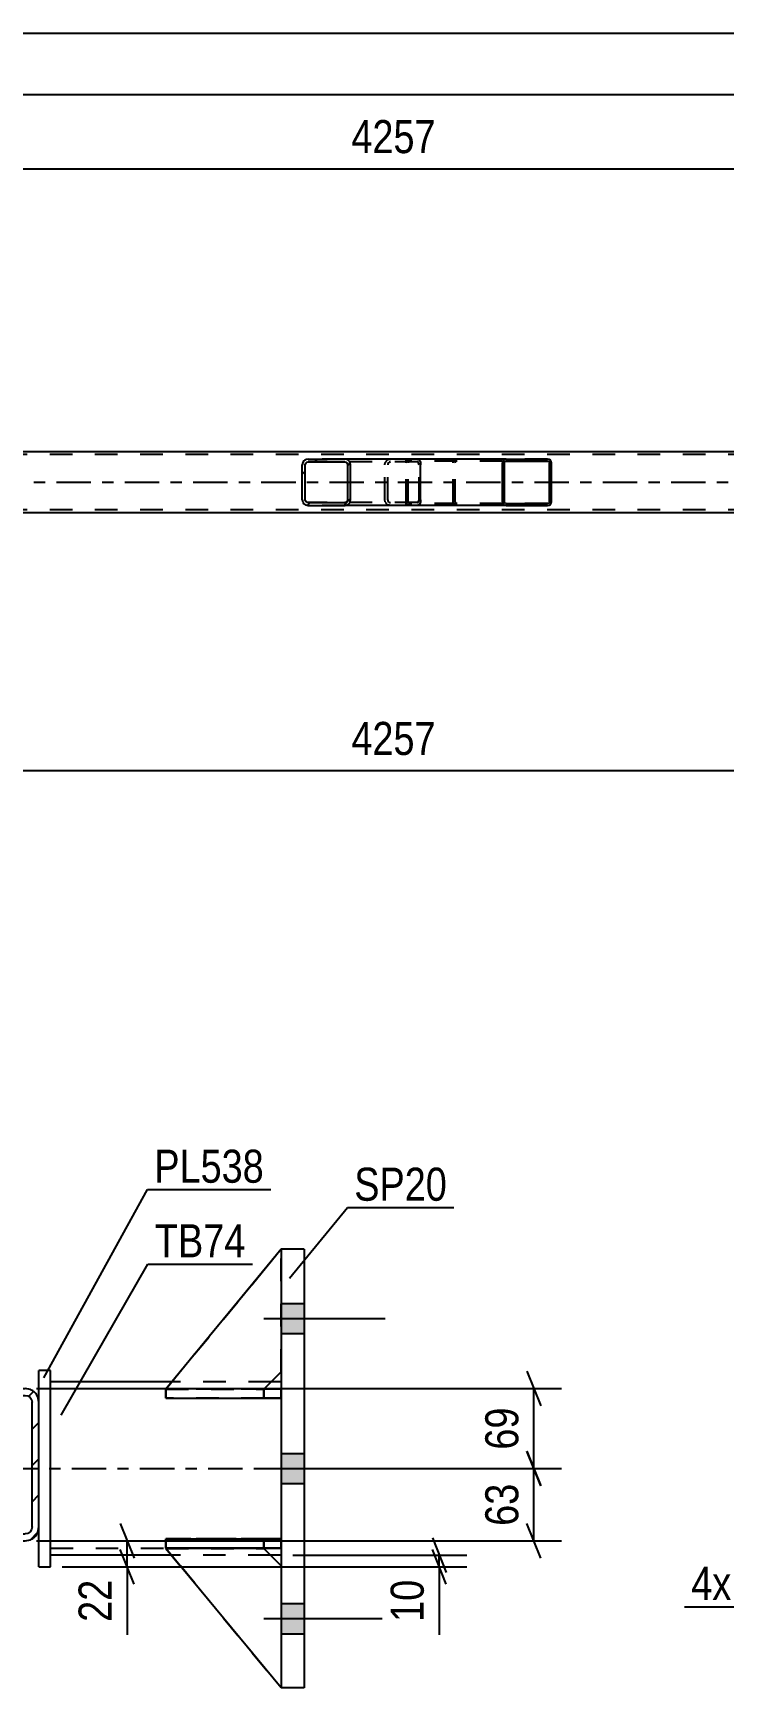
# Model space of a CAD drawing. Header units: millimetres. Extents: x 0 to 841, y 0 to 594.
# Drawn here: x 210.6 to 270.4, y 142.7 to 286 of the extents above; entities that cross this region are included whole.
import ezdxf

# ---------------------------------------------------------------- set-up
doc = ezdxf.new("R2010")
doc.units = ezdxf.units.MM
doc.linetypes.add('DXK_LINE_DOT2', pattern=[3.9198, 1.9599, -1.9599])
doc.linetypes.add('DXK_LINE_DOT3', pattern=[5.9187, 2.979, -0.9799, 0.9799, -0.9799])
doc.styles.add('Arial Narrow', font='ARIALN.TTF', dxfattribs={"height": 0.2})

# ---------------------------------------------------------------- blocks, each defined once
blk = doc.blocks.new('Part-814521973-2860 - 2731')
at = {"color": 7, "linetype": 'DXK_LINE_DOT2'}
for p, q in [((723.54, 249.51), (64.62, 249.51)), ((723.54, 244.71), (64.62, 244.71))]:
    blk.add_line(p, q, dxfattribs=at)
at = {"color": 2, "linetype": 'Continuous'}
for p, q in [((326.14, 249.75), (161.87, 249.75)), ((326.14, 244.47), (161.87, 244.47))]:
    blk.add_line(p, q, dxfattribs=at)
at = {"color": 7, "linetype": 'DXK_LINE_DOT3'}
blk.add_line((64.62, 247.11), (723.54, 247.11), dxfattribs=at)
blk = doc.blocks.new('Part-814521973-2922 - 2731')
at = {"linetype": 'Continuous'}
h = blk.add_hatch(dxfattribs=at)
h.set_pattern_fill('', scale=0.7, style=0, pattern_type=0)
h.set_pattern_definition([(45, (255.4696, 248.9116), (-1.57154, 1.57154), [])])
h.paths.add_polyline_path([(255.5, 248.79), (255.47, 248.91), (255.4, 249.02), (255.29, 249.08), (255.15, 249.11), (251.58, 249.11), (251.45, 249.08), (251.34, 249.02), (251.26, 248.91), (251.24, 248.79), (251.24, 245.43), (251.26, 245.31), (251.34, 245.2), (251.45, 245.13), (251.58, 245.11), (255.15, 245.11), (255.29, 245.13), (255.4, 245.2), (255.47, 245.31), (255.5, 245.43)])
h.paths.add_polyline_path([(255.31, 245.37), (255.28, 245.32), (255.22, 245.28), (255.15, 245.27), (251.58, 245.27), (251.51, 245.28), (251.46, 245.32), (251.42, 245.37), (251.41, 245.43), (251.41, 248.79), (251.42, 248.85), (251.46, 248.9), (251.51, 248.94), (251.58, 248.95), (255.15, 248.95), (255.22, 248.94), (255.28, 248.9), (255.31, 248.85), (255.33, 248.79), (255.33, 245.43)])
at = {"color": 7, "linetype": 'DXK_LINE_DOT2'}
for p, q in [((242.89, 248.79), (242.92, 248.91)), ((242.89, 245.43), (242.89, 248.79)), ((243.07, 248.85), (243.06, 248.79)), ((243.06, 245.43), (243.06, 248.79)), ((243.11, 248.9), (243.07, 248.85)), ((243.1, 249.08), (243.23, 249.11)), ((243.16, 248.94), (243.11, 248.9)), ((243.23, 248.95), (243.16, 248.94)), ((243.88, 249.11), (243.23, 249.11)), ((255.15, 248.95), (243.23, 248.95)), ((246.81, 249.11), (246.94, 249.08)), ((246.87, 248.94), (246.81, 248.95)), ((246.93, 248.9), (246.87, 248.94)), ((246.96, 248.85), (246.93, 248.9)), ((246.98, 248.79), (246.96, 248.85)), ((246.98, 245.43), (246.98, 248.79)), ((247.12, 248.91), (247.15, 248.79)), ((247.15, 245.43), (247.15, 248.79)), ((255.15, 249.11), (251.58, 249.11)), ((242.92, 245.31), (242.89, 245.43)), ((243.06, 245.43), (243.07, 245.37)), ((243.07, 245.37), (243.11, 245.32)), ((243.23, 245.11), (243.1, 245.13)), ((243.11, 245.32), (243.16, 245.28)), ((243.16, 245.28), (243.23, 245.27)), ((255.15, 245.27), (243.23, 245.27)), ((243.88, 245.11), (243.23, 245.11)), ((246.81, 245.27), (246.87, 245.28)), ((246.94, 245.13), (246.81, 245.11)), ((246.87, 245.28), (246.93, 245.32)), ((246.93, 245.32), (246.96, 245.37)), ((246.96, 245.37), (246.98, 245.43)), ((247.15, 245.43), (247.12, 245.31)), ((251.58, 245.11), (255.15, 245.11))]:
    blk.add_line(p, q, dxfattribs=at)
at = {"color": 2, "linetype": 'Continuous'}
for p, q in [((251.58, 249.11), (243.88, 249.11)), ((251.26, 248.91), (251.24, 248.79)), ((251.24, 245.43), (251.24, 248.79)), ((251.41, 248.79), (251.42, 248.85)), ((251.41, 245.43), (251.41, 248.79)), ((251.42, 248.85), (251.46, 248.9)), ((251.58, 249.11), (251.45, 249.08)), ((251.46, 248.9), (251.51, 248.94)), ((251.51, 248.94), (251.58, 248.95)), ((251.58, 249.11), (255.15, 249.11)), ((251.58, 248.95), (255.15, 248.95)), ((255.29, 249.08), (255.15, 249.11)), ((255.15, 248.95), (255.22, 248.94)), ((255.22, 248.94), (255.28, 248.9)), ((255.28, 248.9), (255.31, 248.85)), ((255.31, 248.85), (255.33, 248.79)), ((255.33, 245.43), (255.33, 248.79)), ((255.5, 248.79), (255.47, 248.91)), ((255.5, 245.43), (255.5, 248.79)), ((251.58, 245.11), (243.88, 245.11)), ((251.24, 245.43), (251.26, 245.31)), ((251.42, 245.37), (251.41, 245.43)), ((251.46, 245.32), (251.42, 245.37)), ((251.45, 245.13), (251.58, 245.11)), ((251.51, 245.28), (251.46, 245.32)), ((251.58, 245.27), (251.51, 245.28)), ((251.58, 245.27), (255.15, 245.27)), ((251.58, 245.11), (255.15, 245.11)), ((255.22, 245.28), (255.15, 245.27)), ((255.15, 245.11), (255.29, 245.13)), ((255.28, 245.32), (255.22, 245.28)), ((255.31, 245.37), (255.28, 245.32)), ((255.33, 245.43), (255.31, 245.37)), ((255.47, 245.31), (255.5, 245.43))]:
    blk.add_line(p, q, dxfattribs=at)
at = {"color": 7, "linetype": 'DXK_LINE_DOT2'}
for centre, start, end in [((243.22, 248.78), 110.7583, 155.68), ((246.82, 248.78), 24.32, 69.2417), ((243.22, 245.44), 204.32, 249.2417), ((246.82, 245.44), 290.7583, 335.68)]:
    blk.add_arc(centre, 0.331, start, end, dxfattribs=at)
at = {"color": 2, "linetype": 'Continuous'}
for centre, start, end in [((251.57, 248.78), 110.7583, 155.68), ((255.17, 248.78), 24.32, 69.2417), ((251.57, 245.44), 204.32, 249.2417), ((255.17, 245.44), 290.7583, 335.68)]:
    blk.add_arc(centre, 0.331, start, end, dxfattribs=at)
blk = doc.blocks.new('Part-814521973-2923 - 2731')
at = {"linetype": 'Continuous'}
h = blk.add_hatch(dxfattribs=at)
h.set_pattern_fill('', scale=0.7, style=0, pattern_type=0)
h.set_pattern_definition([(45, (238.0458, 248.8128), (-1.57154, 1.57154), [])])
h.paths.add_polyline_path([(238.08, 248.63), (238.05, 248.81), (237.94, 248.97), (237.77, 249.07), (237.58, 249.11), (234.4, 249.11), (234.2, 249.07), (234.04, 248.97), (233.93, 248.81), (233.89, 248.63), (233.89, 245.59), (233.93, 245.41), (234.04, 245.25), (234.2, 245.15), (234.4, 245.11), (237.58, 245.11), (237.77, 245.15), (237.94, 245.25), (238.05, 245.41), (238.08, 245.59)])
h.paths.add_polyline_path([(237.81, 245.5), (237.76, 245.42), (237.68, 245.37), (237.58, 245.35), (234.4, 245.35), (234.3, 245.37), (234.22, 245.42), (234.16, 245.5), (234.15, 245.59), (234.15, 248.63), (234.16, 248.72), (234.22, 248.8), (234.3, 248.85), (234.4, 248.87), (237.58, 248.87), (237.68, 248.85), (237.76, 248.8), (237.81, 248.72), (237.83, 248.63), (237.83, 245.59)])
at = {"color": 2, "linetype": 'Continuous'}
for p, q in [((233.93, 248.81), (233.89, 248.63)), ((233.89, 245.59), (233.89, 248.63)), ((234.15, 248.63), (234.16, 248.72)), ((234.15, 245.59), (234.15, 248.63)), ((234.16, 248.72), (234.22, 248.8)), ((234.4, 249.11), (234.2, 249.07)), ((234.22, 248.8), (234.3, 248.85)), ((234.3, 248.85), (234.4, 248.87)), ((234.4, 249.11), (237.58, 249.11)), ((234.4, 248.87), (237.58, 248.87)), ((243.88, 249.11), (237.58, 249.11)), ((237.77, 249.07), (237.58, 249.11)), ((237.58, 248.87), (237.68, 248.85)), ((237.68, 248.85), (237.76, 248.8)), ((237.76, 248.8), (237.81, 248.72)), ((237.81, 248.72), (237.83, 248.63)), ((237.83, 245.59), (237.83, 248.63)), ((238.08, 248.63), (238.05, 248.81)), ((238.08, 245.59), (238.08, 248.63)), ((243.88, 249.11), (243.99, 249.07)), ((243.99, 249.07), (244.07, 248.97)), ((244.07, 248.97), (244.13, 248.81)), ((244.13, 248.81), (244.15, 248.63)), ((244.15, 245.59), (244.15, 248.63)), ((233.89, 245.59), (233.93, 245.41)), ((234.16, 245.5), (234.15, 245.59)), ((234.22, 245.42), (234.16, 245.5)), ((234.2, 245.15), (234.4, 245.11)), ((234.3, 245.37), (234.22, 245.42)), ((234.4, 245.35), (234.3, 245.37)), ((234.4, 245.35), (237.58, 245.35)), ((234.4, 245.11), (237.58, 245.11)), ((237.68, 245.37), (237.58, 245.35)), ((237.58, 245.11), (237.77, 245.15)), ((243.88, 245.11), (237.58, 245.11)), ((237.76, 245.42), (237.68, 245.37)), ((237.81, 245.5), (237.76, 245.42)), ((237.83, 245.59), (237.81, 245.5)), ((238.05, 245.41), (238.08, 245.59)), ((243.99, 245.15), (243.88, 245.11)), ((244.07, 245.25), (243.99, 245.15)), ((244.13, 245.41), (244.07, 245.25)), ((244.15, 245.59), (244.13, 245.41))]:
    blk.add_line(p, q, dxfattribs=at)
at = {"color": 7, "linetype": 'DXK_LINE_DOT2'}
for p, q in [((237.58, 249.11), (234.4, 249.11)), ((243.88, 248.87), (234.4, 248.87)), ((241.04, 248.63), (241.08, 248.81)), ((241.04, 245.59), (241.04, 248.63)), ((241.31, 248.72), (241.3, 248.63)), ((241.3, 245.59), (241.3, 248.63)), ((241.37, 248.8), (241.31, 248.72)), ((241.35, 249.07), (241.55, 249.11)), ((241.45, 248.85), (241.37, 248.8)), ((241.55, 248.87), (241.45, 248.85)), ((242.89, 248.87), (242.89, 249.11)), ((243.93, 248.85), (243.88, 248.87)), ((243.98, 248.8), (243.93, 248.85)), ((244.01, 248.72), (243.98, 248.8)), ((244.02, 248.63), (244.01, 248.72)), ((244.02, 245.59), (244.02, 248.63)), ((243.88, 245.35), (234.4, 245.35)), ((237.58, 245.11), (234.4, 245.11)), ((241.08, 245.41), (241.04, 245.59)), ((241.3, 245.59), (241.31, 245.5)), ((241.31, 245.5), (241.37, 245.42)), ((241.55, 245.11), (241.35, 245.15)), ((241.37, 245.42), (241.39, 245.41)), ((241.39, 245.41), (241.45, 245.37)), ((241.45, 245.37), (241.55, 245.35)), ((242.89, 245.11), (242.89, 245.35)), ((243.88, 245.35), (243.93, 245.37)), ((243.93, 245.37), (243.98, 245.42)), ((243.98, 245.42), (244.01, 245.5)), ((244.01, 245.5), (244.02, 245.59))]:
    blk.add_line(p, q, dxfattribs=at)
at = {"color": 2, "linetype": 'Continuous'}
for centre, start, end in [((234.38, 248.61), 111.1941, 156.1506), ((237.6, 248.61), 23.8494, 68.8059), ((234.38, 245.6), 203.8494, 248.8059), ((237.6, 245.6), 291.1941, 336.1506)]:
    blk.add_arc(centre, 0.492, start, end, dxfattribs=at)
at = {"color": 7, "linetype": 'DXK_LINE_DOT2'}
for centre, start, end in [((241.53, 248.61), 111.1941, 156.1506), ((241.53, 245.6), 203.8494, 248.8059)]:
    blk.add_arc(centre, 0.492, start, end, dxfattribs=at)
blk = doc.blocks.new('Part-814521973-6757 - 6751')
at = {"color": 2, "linetype": 'Continuous'}
for p, q in [((222.58, 169.18), (212.07, 169.18)), ((232.07, 169.18), (231.18, 169.18)), ((222.56, 154.18), (212.07, 154.18)), ((232.07, 154.18), (231.17, 154.18))]:
    blk.add_line(p, q, dxfattribs=at)
at = {"color": 7, "linetype": 'DXK_LINE_DOT2'}
for p, q in [((212.07, 154.18), (212.07, 169.18)), ((231.18, 169.18), (222.58, 169.18)), ((232.07, 169.18), (232.07, 154.18)), ((232.07, 168.58), (212.07, 168.58)), ((212.07, 154.78), (232.07, 154.78)), ((231.17, 154.18), (222.56, 154.18))]:
    blk.add_line(p, q, dxfattribs=at)
at = {"color": 7, "linetype": 'DXK_LINE_DOT3'}
blk.add_line((202.07, 161.68), (242.07, 161.68), dxfattribs=at)
blk = doc.blocks.new('Part-814521973-6766 - 6751')
at = {"linetype": 'Continuous'}
h = blk.add_hatch(dxfattribs=at)
h.set_pattern_fill('', scale=0.7, style=0, pattern_type=0)
h.set_pattern_definition([(45, (210.3334, 155.5135), (-1.57154, 1.57154), [])])
h.paths.add_polyline_path([(209.87, 155.42), (210.33, 155.51), (210.72, 155.77), (210.98, 156.16), (211.07, 156.62), (211.07, 167.42), (210.98, 167.88), (210.72, 168.27), (210.33, 168.53), (209.87, 168.62), (199.07, 168.62), (198.61, 168.53), (198.23, 168.27), (197.97, 167.88), (197.87, 167.42), (197.87, 156.62), (197.97, 156.16), (198.23, 155.77), (198.61, 155.51), (199.07, 155.42)])
h.paths.add_polyline_path([(199.07, 156.02), (198.84, 156.07), (198.65, 156.2), (198.52, 156.39), (198.47, 156.62), (198.47, 167.42), (198.52, 167.65), (198.65, 167.85), (198.84, 167.98), (199.07, 168.02), (209.87, 168.02), (210.1, 167.98), (210.3, 167.85), (210.43, 167.65), (210.47, 167.42), (210.47, 156.62), (210.43, 156.39), (210.3, 156.2), (210.1, 156.07), (209.87, 156.02)])
at = {"color": 2, "linetype": 'Continuous'}
for p, q in [((197.97, 167.88), (197.87, 167.42)), ((198.52, 167.65), (198.65, 167.85)), ((199.07, 168.62), (198.61, 168.53)), ((198.65, 167.85), (198.84, 167.98)), ((198.84, 167.98), (199.07, 168.02)), ((199.07, 168.62), (209.87, 168.62)), ((199.07, 168.02), (209.87, 168.02)), ((210.33, 168.53), (209.87, 168.62)), ((209.87, 168.02), (210.1, 167.98)), ((210.1, 167.98), (210.3, 167.85)), ((210.3, 167.85), (210.43, 167.65)), ((211.07, 167.42), (210.98, 167.88)), ((197.87, 156.62), (197.87, 167.42)), ((198.47, 167.42), (198.52, 167.65)), ((198.47, 156.62), (198.47, 167.42)), ((210.43, 167.65), (210.47, 167.42)), ((210.47, 156.62), (210.47, 167.42)), ((211.07, 156.62), (211.07, 167.42)), ((197.87, 156.62), (197.97, 156.16)), ((198.52, 156.39), (198.47, 156.62)), ((198.65, 156.2), (198.52, 156.39)), ((210.43, 156.39), (210.3, 156.2)), ((210.47, 156.62), (210.43, 156.39)), ((210.98, 156.16), (211.07, 156.62)), ((198.61, 155.51), (199.07, 155.42)), ((198.84, 156.07), (198.65, 156.2)), ((199.07, 156.02), (198.84, 156.07)), ((199.07, 156.02), (209.87, 156.02)), ((199.07, 155.42), (209.87, 155.42)), ((210.1, 156.07), (209.87, 156.02)), ((209.87, 155.42), (210.33, 155.51)), ((210.3, 156.2), (210.1, 156.07))]:
    blk.add_line(p, q, dxfattribs=at)
at = {"color": 7, "linetype": 'DXK_LINE_DOT3'}
blk.add_line((204.47, 162.02), (204.47, 162.02), dxfattribs=at)
at = {"color": 2, "linetype": 'Continuous'}
for centre, start, end in [((199.07, 167.42), 112.5, 157.5), ((209.87, 167.42), 22.5, 67.5), ((199.07, 156.62), 202.5, 247.5), ((209.87, 156.62), 292.5, 337.5)]:
    blk.add_arc(centre, 1.2, start, end, dxfattribs=at)
blk = doc.blocks.new('Part-814521973-6783 - 6751')
at = {"color": 2, "linetype": 'Continuous'}
for p, q in [((222.08, 168.58), (222.07, 168.58)), ((222.07, 168.58), (222.07, 167.78)), ((222.07, 167.78), (232.07, 167.78)), ((232.07, 168.58), (223.32, 168.58)), ((232.07, 168.58), (232.07, 168.58)), ((232.07, 168.58), (232.07, 167.78))]:
    blk.add_line(p, q, dxfattribs=at)
at = {"color": 7, "linetype": 'DXK_LINE_DOT2'}
for p, q in [((222.07, 167.78), (230.57, 167.78)), ((223.32, 168.58), (222.08, 168.58)), ((230.57, 168.58), (222.08, 168.58)), ((230.57, 168.58), (232.07, 168.58)), ((230.57, 168.58), (230.57, 167.78)), ((230.57, 167.78), (232.07, 167.78)), ((232.07, 168.58), (232.07, 168.58))]:
    blk.add_line(p, q, dxfattribs=at)
blk = doc.blocks.new('Part-814521973-6784 - 6751')
at = {"color": 2, "linetype": 'Continuous'}
for p, q in [((222.07, 155.58), (232.07, 155.58)), ((222.07, 155.58), (222.07, 154.78)), ((232.07, 155.58), (232.07, 155.58)), ((232.07, 154.78), (232.07, 155.58)), ((232.07, 154.78), (222.07, 154.78))]:
    blk.add_line(p, q, dxfattribs=at)
at = {"color": 7, "linetype": 'DXK_LINE_DOT2'}
for p, q in [((230.57, 155.58), (222.07, 155.58)), ((232.07, 155.58), (230.57, 155.58)), ((230.57, 155.58), (230.57, 154.78)), ((232.07, 155.58), (232.07, 155.58)), ((222.07, 154.78), (230.57, 154.78)), ((230.57, 154.78), (232.07, 154.78))]:
    blk.add_line(p, q, dxfattribs=at)
blk = doc.blocks.new('Part-814521973-6849 - 6751')
at = {"color": 2, "linetype": 'Continuous'}
for p, q in [((212.07, 170.18), (211.07, 170.18)), ((211.07, 167.42), (211.07, 170.18)), ((212.07, 153.18), (212.07, 170.18)), ((211.07, 153.18), (211.07, 156.62)), ((211.07, 153.18), (212.07, 153.18))]:
    blk.add_line(p, q, dxfattribs=at)
at = {"color": 7, "linetype": 'DXK_LINE_DOT2'}
blk.add_line((211.07, 156.62), (211.07, 167.42), dxfattribs=at)
blk = doc.blocks.new('Part-814521973-6785 - 6751')
at = {"color": 7, "linetype": 'DXK_LINE_DOT2'}
for p, q in [((222.07, 167.78), (222.07, 168.58)), ((222.07, 168.58), (230.57, 168.58)), ((232.07, 168.58), (222.07, 168.58)), ((230.57, 167.78), (222.07, 167.78)), ((222.07, 167.78), (232.07, 167.78)), ((230.57, 167.78), (230.57, 168.58)), ((230.57, 168.58), (232.07, 168.58)), ((232.07, 167.78), (230.57, 167.78)), ((232.07, 167.78), (232.07, 168.58)), ((232.07, 167.78), (232.07, 168.58)), ((232.07, 168.58), (232.07, 168.58)), ((232.07, 167.78), (232.07, 167.78))]:
    blk.add_line(p, q, dxfattribs=at)
blk = doc.blocks.new('Part-814521973-6786 - 6751')
at = {"color": 7, "linetype": 'DXK_LINE_DOT2'}
for p, q in [((222.07, 154.78), (222.07, 155.58)), ((222.07, 155.58), (230.57, 155.58)), ((232.07, 155.58), (222.07, 155.58)), ((230.57, 154.78), (230.57, 155.58)), ((230.57, 155.58), (232.07, 155.58)), ((232.07, 154.78), (232.07, 155.58)), ((232.07, 154.78), (232.07, 155.58)), ((232.07, 155.58), (232.07, 155.58)), ((230.57, 154.78), (222.07, 154.78)), ((222.07, 154.78), (232.07, 154.78)), ((232.07, 154.78), (230.57, 154.78)), ((232.07, 154.78), (232.07, 154.78))]:
    blk.add_line(p, q, dxfattribs=at)
blk = doc.blocks.new('Part-814521973-6787 - 6751')
at = {"color": 2, "linetype": 'Continuous'}
for p, q in [((232.07, 180.68), (222.07, 168.57)), ((232.07, 180.68), (232.07, 180.68)), ((232.07, 180.68), (232.07, 180.68)), ((230.58, 168.58), (232.07, 170.07)), ((223.32, 168.57), (222.07, 168.57)), ((222.07, 168.57), (222.07, 168.57))]:
    blk.add_line(p, q, dxfattribs=at)
at = {"color": 7, "linetype": 'DXK_LINE_DOT2'}
for p, q in [((232.07, 180.68), (222.07, 168.57)), ((232.07, 170.07), (232.07, 180.68)), ((230.57, 168.57), (232.07, 170.07)), ((230.57, 168.57), (222.07, 168.57)), ((230.57, 168.57), (223.32, 168.57)), ((230.57, 168.57), (230.58, 168.58)), ((230.57, 168.57), (230.57, 168.57))]:
    blk.add_line(p, q, dxfattribs=at)
blk = doc.blocks.new('Part-814521973-6806 - 6751')
at = {"color": 2, "linetype": 'Continuous'}
for p, q in [((234.07, 180.68), (232.07, 180.68)), ((232.07, 180.68), (232.07, 142.68)), ((234.07, 180.68), (234.07, 142.68)), ((234.07, 142.68), (232.07, 142.68))]:
    blk.add_line(p, q, dxfattribs=at)
blk = doc.blocks.new('Part-814521973-6832 - 6751')
at = {"color": 7, "linetype": 'DXK_LINE_DOT2'}
for p, q in [((232.07, 180.68), (222.07, 168.57)), ((222.07, 168.57), (232.07, 180.68)), ((232.07, 170.07), (232.07, 180.68)), ((230.57, 168.57), (232.07, 170.07)), ((230.57, 168.57), (232.07, 170.07)), ((222.07, 168.57), (230.57, 168.57)), ((222.07, 168.57), (222.07, 168.57)), ((230.57, 168.57), (222.07, 168.57)), ((230.57, 168.57), (230.57, 168.57))]:
    blk.add_line(p, q, dxfattribs=at)
blk = doc.blocks.new('Part-814521973-6833 - 6751')
at = {"color": 2, "linetype": 'Continuous'}
for p, q in [((222.07, 154.77), (222.07, 154.77)), ((230.57, 154.77), (222.07, 154.77)), ((232.07, 142.68), (222.07, 154.77)), ((230.57, 154.77), (230.57, 154.77)), ((230.57, 154.77), (232.07, 153.27))]:
    blk.add_line(p, q, dxfattribs=at)
at = {"color": 7, "linetype": 'DXK_LINE_DOT2'}
for p, q in [((222.07, 154.77), (230.57, 154.77)), ((232.07, 142.68), (222.07, 154.77)), ((230.57, 154.77), (232.07, 153.27)), ((232.07, 153.27), (232.07, 142.68))]:
    blk.add_line(p, q, dxfattribs=at)
blk = doc.blocks.new('Part-814521973-6834 - 6751')
at = {"color": 7, "linetype": 'DXK_LINE_DOT2'}
for p, q in [((222.07, 154.77), (230.57, 154.77)), ((232.07, 142.68), (222.07, 154.77)), ((222.07, 154.77), (222.07, 154.77)), ((230.57, 154.77), (222.07, 154.77)), ((222.07, 154.77), (232.07, 142.68)), ((230.57, 154.77), (232.07, 153.27)), ((230.57, 154.77), (230.57, 154.77)), ((232.07, 153.27), (230.57, 154.77)), ((232.07, 153.27), (232.07, 142.68))]:
    blk.add_line(p, q, dxfattribs=at)
blk = doc.blocks.new('Bolt-814521973-6888 - 6751')
at = {"linetype": 'Continuous'}
for points in [[(234.07, 173.38), (234.07, 175.98), (232.07, 175.98), (232.07, 173.38)], [(234.07, 173.38), (234.07, 175.98), (232.07, 175.98), (232.07, 173.38)], [(234.07, 173.38), (234.07, 175.98), (232.07, 175.98), (232.07, 173.38)], [(234.07, 160.38), (234.07, 162.98), (232.07, 162.98), (232.07, 160.38)], [(234.07, 160.38), (234.07, 162.98), (232.07, 162.98), (232.07, 160.38)], [(234.07, 147.38), (234.07, 149.98), (232.07, 149.98), (232.07, 147.38)], [(234.07, 147.38), (234.07, 149.98), (232.07, 149.98), (232.07, 147.38)], [(234.07, 147.38), (234.07, 149.98), (232.07, 149.98), (232.07, 147.38)]]:
    blk.add_hatch(color=1, dxfattribs=at).paths.add_polyline_path(points)
at = {"color": 1, "linetype": 'Continuous'}
for p, q in [((232.07, 175.98), (234.07, 175.98)), ((232.07, 175.98), (234.07, 175.98)), ((232.07, 175.98), (234.07, 175.98)), ((230.57, 174.68), (241.07, 174.68)), ((230.57, 174.68), (241.07, 174.68)), ((230.57, 174.68), (241.07, 174.68)), ((232.07, 173.38), (234.07, 173.38)), ((232.07, 173.38), (234.07, 173.38)), ((232.07, 173.38), (234.07, 173.38)), ((232.07, 162.98), (234.07, 162.98)), ((232.07, 162.98), (234.07, 162.98)), ((230.57, 161.68), (241.07, 161.68)), ((230.57, 161.68), (241.07, 161.68)), ((232.07, 160.38), (234.07, 160.38)), ((232.07, 160.38), (234.07, 160.38)), ((232.07, 149.98), (234.07, 149.98)), ((232.07, 149.98), (234.07, 149.98)), ((232.07, 149.98), (234.07, 149.98)), ((230.57, 148.68), (241.07, 148.68)), ((230.57, 148.68), (241.07, 148.68)), ((230.57, 148.68), (241.07, 148.68)), ((232.07, 147.38), (234.07, 147.38)), ((232.07, 147.38), (234.07, 147.38)), ((232.07, 147.38), (234.07, 147.38))]:
    blk.add_line(p, q, dxfattribs=at)
blk = doc.blocks.new('StraightDimension-814521973-3159 - 2731')
at = {"color": 7, "linetype": 'Continuous'}
for p, q in [((156.67, 235.07), (156.67, 213.53)), ((326.94, 235.07), (326.94, 213.53)), ((158.17, 222.74), (155.17, 221.54)), ((325.44, 221.54), (328.44, 222.74)), ((156.67, 222.14), (326.94, 222.14))]:
    blk.add_line(p, q, dxfattribs=at)
at = {"color": 0}
blk.add_wipeout([(246.06, 222.89), (246.06, 227.09), (237.55, 227.09), (237.55, 222.89)], dxfattribs=at)
at = {"color": 3, "style": 'Arial Narrow'}
blk.add_text('4257', height=2.863, dxfattribs=at).set_placement((238.15, 223.49))
at = {"color": 0, "linetype": 'Continuous'}
blk.add_wipeout([(326.34, 221.44), (322.14, 221.44), (322.14, 212.93), (326.34, 212.93)], dxfattribs=at)
at = {"color": 3, "linetype": 'Continuous', "style": 'Arial Narrow'}
blk.add_text('7881', height=2.863, rotation=90.0002, dxfattribs=at).set_placement((325.74, 213.53))
blk = doc.blocks.new('StraightDimension-814521973-3166 - 2731')
at = {"color": 7, "linetype": 'Continuous'}
blk.add_line((55.36, 286.02), (732.8, 286.02), dxfattribs=at)
blk = doc.blocks.new('StraightDimension-814521973-3177 - 2731')
at = {"color": 7, "linetype": 'Continuous'}
for p, q in [((156.67, 259.15), (156.67, 277.12)), ((326.94, 259.15), (326.94, 277.12)), ((158.17, 274.87), (155.17, 273.67)), ((156.67, 274.27), (326.94, 274.27)), ((325.44, 273.67), (328.44, 274.87))]:
    blk.add_line(p, q, dxfattribs=at)
at = {"color": 0}
blk.add_wipeout([(246.06, 275.02), (246.06, 279.22), (237.55, 279.22), (237.55, 275.02)], dxfattribs=at)
at = {"color": 3, "style": 'Arial Narrow'}
blk.add_text('4257', height=2.863, dxfattribs=at).set_placement((238.15, 275.62))
blk = doc.blocks.new('StraightDimension-814521973-7575 - 2731')
at = {"color": 7, "linetype": 'Continuous'}
blk.add_line((56, 280.71), (732.16, 280.71), dxfattribs=at)
blk = doc.blocks.new('StraightDimension-814521973-7002 - 6751')
at = {"color": 7, "linetype": 'Continuous'}
for p, q in [((245.17, 155.68), (246.37, 152.68)), ((233.07, 154.18), (248.17, 154.18)), ((246.37, 151.68), (245.17, 154.68)), ((245.77, 153.18), (245.77, 154.18)), ((213.07, 153.18), (248.17, 153.18)), ((245.77, 153.18), (245.77, 147.28)), ((245.77, 153.18), (245.77, 147.28))]:
    blk.add_line(p, q, dxfattribs=at)
at = {"color": 0}
blk.add_wipeout([(245.02, 152.66), (240.82, 152.66), (240.82, 147.8), (245.02, 147.8)], dxfattribs=at)
at = {"color": 3, "style": 'Arial Narrow'}
blk.add_text('10', height=2.863, rotation=90.0002, dxfattribs=at).set_placement((244.42, 148.4))
blk = doc.blocks.new('StraightDimension-814521973-6991 - 6751')
at = {"color": 7, "linetype": 'Continuous'}
for p, q in [((218.12, 156.92), (219.32, 153.92)), ((210.87, 155.42), (221.12, 155.42)), ((218.72, 153.18), (218.72, 155.42)), ((219.32, 151.68), (218.12, 154.68)), ((213.07, 153.18), (221.12, 153.18)), ((218.72, 153.18), (218.72, 147.28)), ((218.72, 153.18), (218.72, 147.28))]:
    blk.add_line(p, q, dxfattribs=at)
at = {"color": 0}
blk.add_wipeout([(217.97, 152.66), (213.77, 152.66), (213.77, 147.8), (217.97, 147.8)], dxfattribs=at)
at = {"color": 3, "style": 'Arial Narrow'}
blk.add_text('22', height=2.863, rotation=90.0002, dxfattribs=at).set_placement((217.37, 148.4))
blk = doc.blocks.new('StraightDimension-814521973-6969 - 6751')
at = {"color": 7, "linetype": 'Continuous'}
for p, q in [((253.37, 170.12), (254.57, 167.12)), ((210.87, 168.62), (256.37, 168.62)), ((253.97, 161.68), (253.97, 168.62)), ((254.57, 160.18), (253.37, 163.18)), ((240.55, 161.68), (256.37, 161.68))]:
    blk.add_line(p, q, dxfattribs=at)
at = {"color": 0}
blk.add_wipeout([(253.22, 167.58), (249.02, 167.58), (249.02, 162.72), (253.22, 162.72)], dxfattribs=at)
at = {"color": 3, "style": 'Arial Narrow'}
blk.add_text('69', height=2.863, rotation=90.0002, dxfattribs=at).set_placement((252.62, 163.32))
blk = doc.blocks.new('StraightDimension-814521973-6959 - 6751')
at = {"color": 7, "linetype": 'Continuous'}
for p, q in [((253.37, 163.18), (254.57, 160.18)), ((240.55, 161.68), (256.37, 161.68)), ((253.97, 155.42), (253.97, 161.68)), ((254.57, 153.92), (253.37, 156.92)), ((210.87, 155.42), (256.37, 155.42))]:
    blk.add_line(p, q, dxfattribs=at)
at = {"color": 0}
blk.add_wipeout([(253.22, 160.98), (249.02, 160.98), (249.02, 156.12), (253.22, 156.12)], dxfattribs=at)
at = {"color": 3, "style": 'Arial Narrow'}
blk.add_text('63', height=2.863, rotation=90.0002, dxfattribs=at).set_placement((252.62, 156.72))
blk = doc.blocks.new('Mark-814521973-6753 - 6751')
at = {"color": 0}
blk.add_wipeout([(228.97, 179.98), (228.97, 182.98), (221.12, 182.98), (221.12, 179.98)], dxfattribs=at)
blk.add_wipeout([(228.97, 179.98), (228.97, 182.98), (221.12, 182.98), (221.12, 179.98)], dxfattribs=at)
at = {"color": 30, "linetype": 'Continuous'}
for p, q in [((213.01, 166.3), (220.52, 179.38)), ((220.52, 179.38), (229.57, 179.38))]:
    blk.add_line(p, q, dxfattribs=at)
at = {"color": 3, "style": 'Arial Narrow'}
blk.add_text('TB74', height=2.863, dxfattribs=at).set_placement((221.12, 179.98))
blk = doc.blocks.new('Mark-814521973-6802 - 6751')
at = {"color": 0}
blk.add_wipeout([(246.44, 184.88), (246.44, 187.88), (238.4, 187.88), (238.4, 184.88)], dxfattribs=at)
blk.add_wipeout([(246.44, 184.88), (246.44, 187.88), (238.4, 187.88), (238.4, 184.88)], dxfattribs=at)
at = {"color": 30, "linetype": 'Continuous'}
for p, q in [((232.8, 178.16), (237.8, 184.28)), ((237.8, 184.28), (247.04, 184.28))]:
    blk.add_line(p, q, dxfattribs=at)
at = {"color": 3, "style": 'Arial Narrow'}
blk.add_text('SP20', height=2.863, dxfattribs=at).set_placement((238.4, 184.88))
blk = doc.blocks.new('Mark-814521973-6845 - 6751')
at = {"color": 0}
blk.add_wipeout([(230.57, 186.44), (230.57, 189.44), (221.07, 189.44), (221.07, 186.44)], dxfattribs=at)
blk.add_wipeout([(230.57, 186.44), (230.57, 189.44), (221.07, 189.44), (221.07, 186.44)], dxfattribs=at)
at = {"color": 30, "linetype": 'Continuous'}
for p, q in [((211.5, 169.53), (220.47, 185.84)), ((220.47, 185.84), (231.17, 185.84))]:
    blk.add_line(p, q, dxfattribs=at)
at = {"color": 3, "style": 'Arial Narrow'}
blk.add_text('PL538', height=2.863, dxfattribs=at).set_placement((221.07, 186.44))
blk = doc.blocks.new('MarkSet-814521973-2691 - 2369')
at = {"color": 0}
for points in [[(271.09, 150.31), (271.09, 153.31), (267.61, 153.31), (267.61, 150.31)], [(279.84, 150.31), (279.84, 153.31), (271.99, 153.31), (271.99, 150.31)], [(285.31, 150.31), (285.31, 153.31), (280.74, 153.31), (280.74, 150.31)]]:
    blk.add_wipeout(points, dxfattribs=at)
for points in [[(271.09, 150.31), (271.09, 153.31), (267.61, 153.31), (267.61, 150.31)], [(279.84, 150.31), (279.84, 153.31), (271.99, 153.31), (271.99, 150.31)], [(285.31, 150.31), (285.31, 153.31), (280.74, 153.31), (280.74, 150.31)]]:
    blk.add_wipeout(points, dxfattribs=at)
at = {"color": 30, "linetype": 'Continuous'}
for p in [(294.2, 160.84), (267.01, 149.71)]:
    blk.add_line(p, (285.91, 149.71), dxfattribs=at)
at = {"color": 3, "style": 'Arial Narrow'}
for s, p in [('4x', (267.61, 150.31)), ('ST33', (271.99, 150.31)), ('NS', (280.74, 150.31))]:
    blk.add_text(s, height=2.863, dxfattribs=at).set_placement(p)

msp = doc.modelspace()

# ---------------------------------------------------------------- block references
for name in ['StraightDimension-814521973-3166 - 2731', 'Part-814521973-2860 - 2731', 'Part-814521973-2923 - 2731', 'Part-814521973-2922 - 2731', 'StraightDimension-814521973-3159 - 2731', 'Part-814521973-6787 - 6751', 'Part-814521973-6832 - 6751', 'Part-814521973-6806 - 6751', 'Bolt-814521973-6888 - 6751', 'Part-814521973-6757 - 6751', 'Part-814521973-6849 - 6751', 'Part-814521973-6766 - 6751', 'Part-814521973-6783 - 6751', 'Part-814521973-6785 - 6751', 'MarkSet-814521973-2691 - 2369', 'Part-814521973-6784 - 6751', 'Part-814521973-6786 - 6751', 'Part-814521973-6833 - 6751', 'Part-814521973-6834 - 6751']:
    msp.add_blockref(name, (0, 0))

# ---------------------------------------------------------------- next in the draw order: block references
for name in ['StraightDimension-814521973-3177 - 2731', 'Mark-814521973-6802 - 6751', 'StraightDimension-814521973-6969 - 6751', 'StraightDimension-814521973-7002 - 6751']:
    msp.add_blockref(name, (0, 0))

# ---------------------------------------------------------------- next in the draw order: block references
for name in ['StraightDimension-814521973-7575 - 2731', 'Mark-814521973-6753 - 6751', 'StraightDimension-814521973-6991 - 6751']:
    msp.add_blockref(name, (0, 0))

# ---------------------------------------------------------------- next in the draw order: block references
for name in ['Mark-814521973-6845 - 6751', 'StraightDimension-814521973-6959 - 6751']:
    msp.add_blockref(name, (0, 0))

doc.saveas('drawing.dxf')
